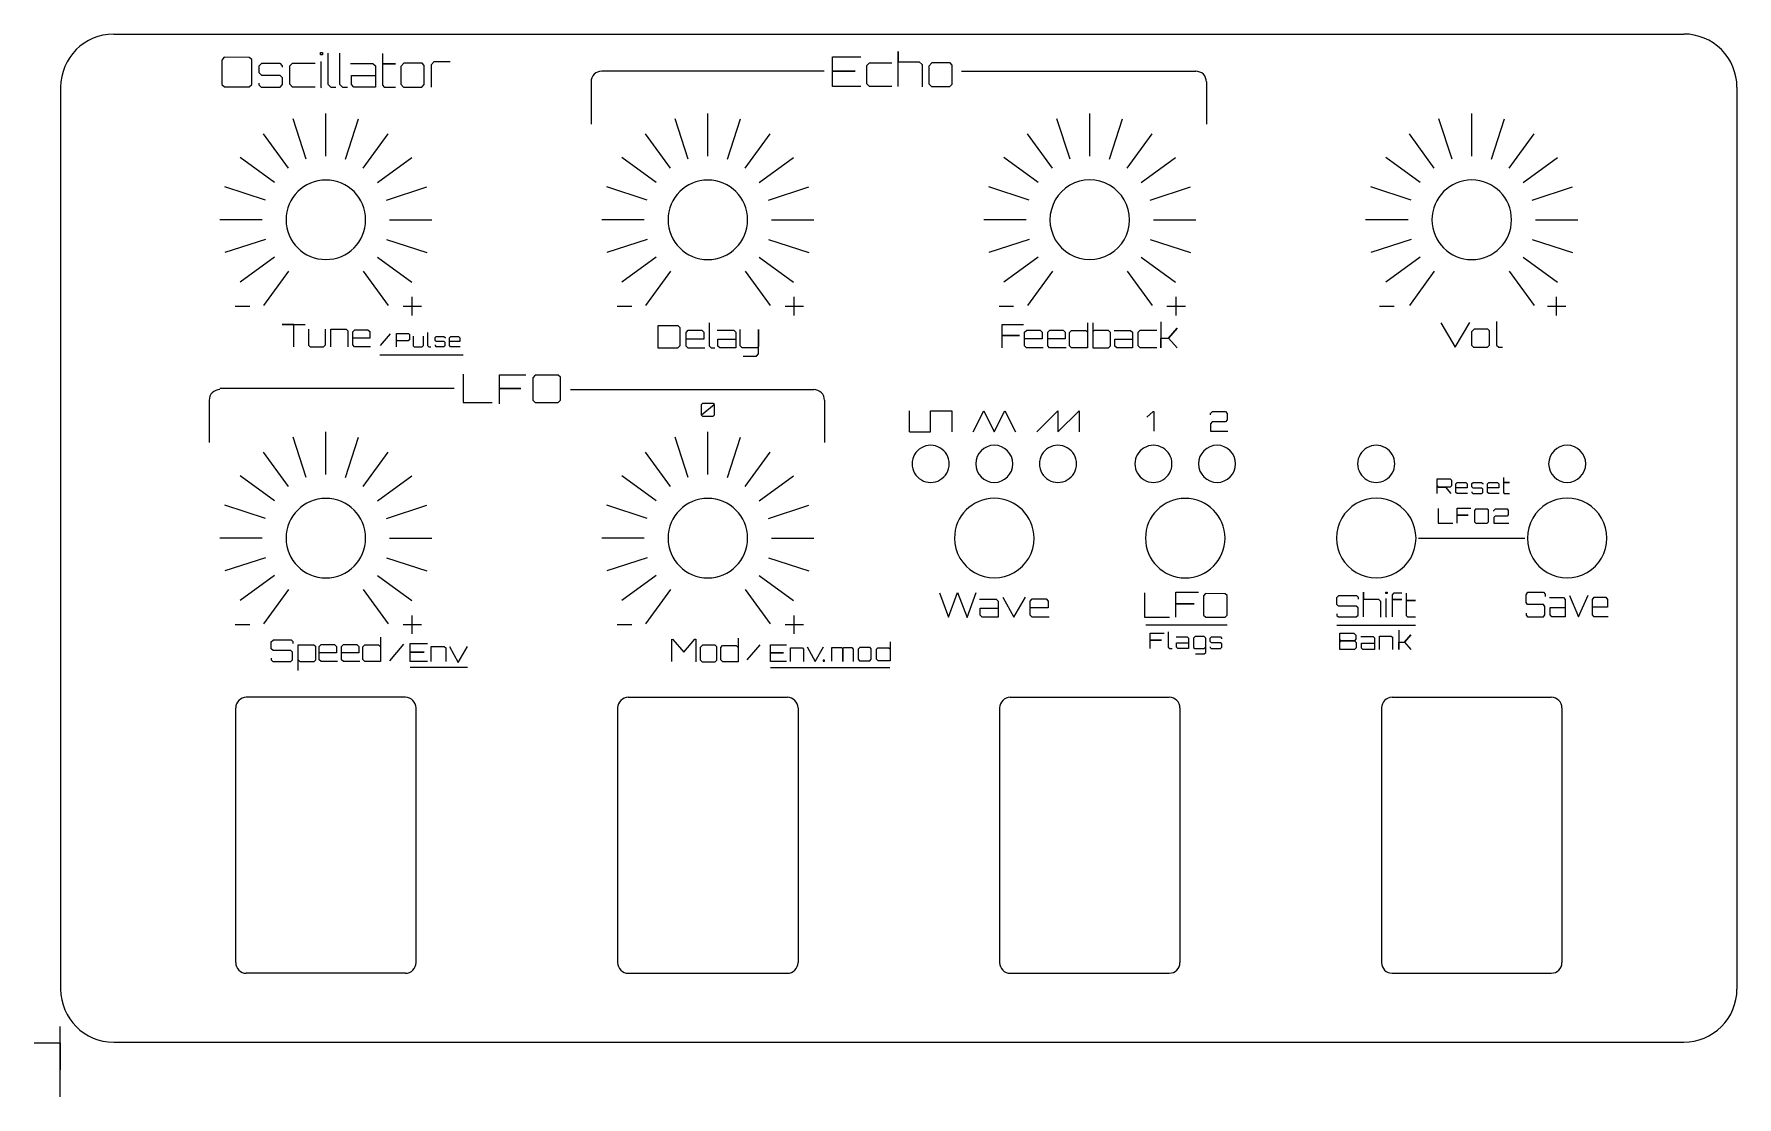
# Model space of a CAD drawing. Header units: millimetres. Extents: x 23 to 183, y 140 to 241.
import ezdxf

# ---------------------------------------------------------------- set-up
doc = ezdxf.new("R2010")
doc.units = ezdxf.units.MM
doc.layers.get('0').update_dxf_attribs({"linetype": 'CONTINUOUS'})
doc.layers.add('MODELSKETCH_VISIBLE', color=7, linetype='CONTINUOUS')

msp = doc.modelspace()

# ---------------------------------------------------------------- linework, layer by layer
at = {"color": 7}
for points in [[(40.518123, 238.117607), (40.518123, 235.83256), (40.774071, 235.593439), (43.101301, 235.593439), (43.33829, 235.83256), (43.33829, 238.160264), (43.101301, 238.368815), (40.755112, 238.383034)], [(49.817536, 238.62334), (49.817536, 238.817671), (50.011867, 238.817671), (50.011867, 238.62334)], [(57.382236, 237.506175), (57.382236, 235.847254), (57.633445, 235.578508), (59.368202, 235.578508), (59.605191, 235.817393), (59.605191, 237.610451), (59.396641, 237.83322), (57.680842, 237.83322)], [(107.155271, 237.546917), (107.155271, 235.894045), (107.405563, 235.62628), (109.133994, 235.62628), (109.370119, 235.864293), (109.370119, 237.650812), (109.162329, 237.872769), (107.452788, 237.872769)], [(81.627276, 213.083029), (81.627276, 210.995338), (83.518441, 210.995338), (83.72661, 211.20633), (83.72661, 212.885445), (83.529026, 213.083029)], [(158.319265, 212.523548), (158.319265, 211.261809), (158.510329, 211.057407), (159.829748, 211.057407), (160.009996, 211.239098), (160.009996, 212.602858), (159.851377, 212.772291), (158.546379, 212.772291)], [(69.827147, 208.183166), (69.827147, 206.073106), (70.063494, 205.852296), (72.212508, 205.852296), (72.431348, 206.073106), (72.431348, 208.222557), (72.212508, 208.415137), (70.045987, 208.428267)], [(85.715747, 205.625912), (85.715747, 204.673719), (85.829746, 204.56652), (86.825739, 204.56652), (86.943738, 204.679919), (86.943738, 205.649912), (86.843739, 205.749911), (85.841746, 205.749911)], [(158.589426, 195.679374), (158.589426, 194.606513), (158.709597, 194.494242), (159.802261, 194.494242), (159.91353, 194.606513), (159.91353, 195.699402), (159.802261, 195.79732), (158.700696, 195.803996)], [(133.055205, 187.632496), (133.055205, 185.823984), (133.257777, 185.63473), (135.099676, 185.63473), (135.287242, 185.823984), (135.287242, 187.666258), (135.099676, 187.831316), (133.242771, 187.84257)], [(150.224468, 187.844041), (150.224468, 187.982343), (150.36277, 187.982343), (150.36277, 187.844041)], [(85.610814, 182.765432), (85.610814, 181.597109), (85.787732, 181.407841), (87.009463, 181.407841), (87.176366, 181.57608), (87.176366, 182.838869), (87.029491, 182.995758), (85.821112, 182.995758)], [(145.903097, 184.111674), (147.222868, 184.111674), (147.39625, 183.94088), (147.39625, 183.534598), (147.297914, 183.387094), (146.009196, 183.387094), (145.918623, 183.477666), (145.918623, 183.306872), (146.009196, 183.387094), (147.297914, 183.387094), (147.44283, 183.247353), (147.44283, 182.726949), (147.297914, 182.580092), (145.895333, 182.580092)], [(97.216287, 181.560849), (97.216287, 181.469147), (97.340496, 181.469147), (97.340496, 181.560849)], [(100.49311, 182.593891), (100.49311, 181.668937), (100.633175, 181.519094), (101.600413, 181.519094), (101.732549, 181.652288), (101.732549, 182.652031), (101.616269, 182.77624), (100.659602, 182.77624)]]:
    msp.add_lwpolyline(points, close=True, dxfattribs=at)
for points in [[(44.011336, 235.936836), (44.011336, 235.787533), (44.219886, 235.578508), (46.011521, 235.578508), (46.23429, 235.817393), (46.23429, 236.458685), (46.025741, 236.667235), (44.281503, 236.667235), (44.039775, 236.908964), (44.039775, 237.577272), (44.295722, 237.819001), (45.983082, 237.819001), (46.220071, 237.577272), (46.220071, 237.444558)], [(49.310383, 235.578508), (47.191703, 235.578508), (46.935756, 235.847254), (46.935756, 237.563053), (47.191703, 237.819001), (49.310383, 237.819001)], [(49.907609, 235.518313), (49.893376, 235.548174), (49.893376, 237.969251)], [(50.519057, 238.757476), (50.519057, 235.847254), (50.784485, 235.578508), (51.263201, 235.578508)], [(51.623416, 238.757476), (51.623416, 235.847254), (51.888844, 235.578508), (52.367561, 235.578508)], [(52.63772, 237.804781), (54.742177, 237.804781), (54.993388, 237.563053), (54.993388, 235.578508), (52.978983, 235.578508), (52.741995, 235.817393), (52.741995, 236.667235), (54.964949, 236.667235)], [(55.652247, 238.741835), (55.652247, 237.755962), (56.889328, 237.755962), (55.652247, 237.755962), (55.652247, 235.757672), (55.818139, 235.578508), (56.889328, 235.578508)], [(60.292449, 235.578508), (60.292449, 237.712356), (60.548398, 237.982523), (62.055646, 237.982523)], [(100.756293, 235.62628), (98.078641, 235.62628), (98.078641, 237.069945), (100.222652, 237.069945), (98.078641, 237.069945), (98.078641, 238.420578), (100.742125, 238.420578)], [(103.674791, 235.62628), (101.563837, 235.62628), (101.308823, 235.894045), (101.308823, 237.603587), (101.563837, 237.858601), (103.674791, 237.858601)], [(104.272658, 235.626293), (104.272658, 238.912674), (104.272658, 237.963453), (106.251381, 237.963453), (106.520563, 237.708439), (106.520563, 235.611181)], [(75.329821, 236.069989), (75.329821, 232.070018)], [(97.285825, 237.074805), (76.324991, 237.074805)], [(110.249221, 237.070114), (132.334027, 237.070114)], [(133.329664, 236.069989), (133.329664, 232.070018)], [(50.329871, 229.069908), (50.329871, 233.069879)], [(50.329871, 229.069908), (50.329871, 233.069879)], [(86.329741, 229.069908), (86.329741, 233.069879)], [(122.329744, 229.069908), (122.329744, 233.069879)], [(158.329615, 229.069908), (158.329615, 233.069879)], [(46.802975, 227.923997), (44.451887, 231.160116)], [(48.475671, 228.77622), (47.239538, 232.580664)], [(52.183806, 228.77622), (53.41994, 232.580664)], [(53.856502, 227.923997), (56.20759, 231.160116)], [(82.803031, 227.923997), (80.45189, 231.160116)], [(84.475647, 228.77622), (83.239567, 232.580664)], [(88.183836, 228.77622), (89.419916, 232.580664)], [(89.856452, 227.923997), (92.207593, 231.160116)], [(118.803034, 227.923997), (116.451893, 231.160116)], [(120.47565, 228.77622), (119.23957, 232.580664)], [(124.183839, 228.77622), (125.419919, 232.580664)], [(125.856455, 227.923997), (128.207596, 231.160116)], [(154.802984, 227.923997), (152.451896, 231.160116)], [(156.475679, 228.77622), (155.239546, 232.580664)], [(160.183815, 228.77622), (161.419948, 232.580664)], [(161.856511, 227.923997), (164.207598, 231.160116)], [(45.47556, 226.596583), (42.239442, 228.947935)], [(55.183917, 226.596583), (58.420036, 228.947935)], [(81.475643, 226.596583), (78.239577, 228.947935)], [(91.18384, 226.596583), (94.419906, 228.947935)], [(117.475646, 226.596583), (114.23958, 228.947935)], [(127.183843, 226.596583), (130.419909, 228.947935)], [(153.475569, 226.596583), (150.23945, 228.947935)], [(163.183925, 226.596583), (166.420044, 228.947935)], [(44.623337, 224.923093), (40.819158, 226.160285)], [(56.03614, 224.923093), (59.840319, 226.160285)], [(80.623393, 224.923093), (76.819161, 226.160285)], [(92.03609, 224.923093), (95.840295, 226.160285)], [(116.623396, 224.923093), (112.81919, 226.160285)], [(128.036093, 224.923093), (131.840325, 226.160285)], [(152.623346, 224.923093), (148.819167, 226.160285)], [(164.036148, 224.923093), (167.840328, 226.160285)], [(44.32965, 223.07101), (40.329679, 223.07101)], [(56.329827, 223.07101), (60.329798, 223.07101)], [(80.329732, 223.07101), (76.329682, 223.07101)], [(92.329751, 223.07101), (96.329748, 223.07101)], [(116.329735, 223.07101), (112.329738, 223.07101)], [(128.329754, 223.07101), (132.329804, 223.07101)], [(152.329659, 223.07101), (148.329688, 223.07101)], [(164.329836, 223.07101), (168.329807, 223.07101)], [(44.623337, 221.21628), (40.819158, 219.980676)], [(56.03614, 221.21628), (59.840319, 219.980676)], [(80.623393, 221.21628), (76.819161, 219.980676)], [(92.03609, 221.21628), (95.840295, 219.980676)], [(116.623396, 221.21628), (112.81919, 219.980676)], [(128.036093, 221.21628), (131.840325, 219.980676)], [(152.623346, 221.21628), (148.819167, 219.980676)], [(164.036148, 221.21628), (167.840328, 219.980676)], [(45.47556, 219.544114), (42.239442, 217.191968)], [(55.183917, 219.544114), (58.420036, 217.191968)], [(81.475643, 219.544114), (78.239577, 217.191968)], [(91.18384, 219.544114), (94.419906, 217.191968)], [(117.475646, 219.544114), (114.23958, 217.191968)], [(127.183843, 219.544114), (130.419909, 217.191968)], [(153.475569, 219.544114), (150.23945, 217.191968)], [(163.183925, 219.544114), (166.420044, 217.191968)], [(46.802975, 218.215905), (44.451887, 214.980051)], [(53.856502, 218.215905), (56.20759, 214.980051)], [(82.803031, 218.215905), (80.45189, 214.980051)], [(89.856452, 218.215905), (92.207593, 214.980051)], [(118.803034, 218.215905), (116.451893, 214.980051)], [(125.856455, 218.215905), (128.207596, 214.980051)], [(154.802984, 218.215905), (152.451896, 214.980051)], [(161.856511, 218.215905), (164.207598, 214.980051)], [(58.465038, 214.060463), (58.465038, 215.793755)], [(94.466893, 214.060463), (94.466893, 215.793755)], [(130.466102, 214.060463), (130.466102, 215.793755)], [(166.322701, 214.060463), (166.322701, 215.793755)], [(41.790813, 214.927134), (43.155273, 214.927134)], [(57.607213, 214.931897), (59.336976, 214.931897)], [(77.790551, 214.927134), (79.155011, 214.927134)], [(93.609068, 214.931897), (95.338831, 214.931897)], [(113.790554, 214.927139), (115.155014, 214.927139)], [(129.608277, 214.931897), (131.33804, 214.931897)], [(149.647682, 214.927134), (151.012142, 214.927134)], [(160.676684, 213.475278), (160.676684, 211.261827), (160.878562, 211.057425), (161.242664, 211.057425)], [(165.464875, 214.931897), (167.194639, 214.931897)], [(47.304536, 211.10023), (47.304536, 213.19686), (46.217507, 213.19686), (48.37973, 213.19686)], [(48.697331, 212.752073), (48.697331, 211.249506), (48.846101, 211.100229), (50.114019, 211.100229), (50.293218, 211.29177), (50.293218, 212.77236)], [(50.787066, 211.10023), (50.787066, 212.750552), (52.234183, 212.750552), (52.393096, 212.59164), (52.393096, 211.089749)], [(54.546888, 211.100229), (53.032148, 211.100229), (52.863093, 211.281288), (52.863093, 212.516409), (53.045673, 212.709133), (54.27978, 212.709133), (54.458979, 212.526553), (54.458979, 211.91119), (52.852949, 211.91119)], [(55.473772, 211.208908), (56.412574, 212.307354)], [(56.987727, 211.100179), (56.987727, 212.351982), (58.105445, 212.351982), (58.200786, 212.256641), (58.200786, 211.757624), (58.09936, 211.656198), (57.083068, 211.656198), (56.987727, 211.751538)], [(58.55977, 212.091215), (58.55977, 211.189738), (58.649026, 211.100179), (59.409723, 211.100179), (59.517234, 211.215095), (59.517234, 212.103386)], [(59.911368, 212.460711), (59.911368, 211.215196), (60.024965, 211.100179), (60.229846, 211.100179)], [(60.615814, 211.277358), (60.615814, 211.213459), (60.705069, 211.124001), (61.471852, 211.124001), (61.567192, 211.226239), (61.567192, 211.500698), (61.477937, 211.589953), (60.73144, 211.589953), (60.627985, 211.693408), (60.627985, 211.97943), (60.737525, 212.082885), (61.45968, 212.082885), (61.561107, 211.97943), (61.561107, 211.922632)], [(62.995887, 211.100179), (62.087107, 211.100179), (61.985681, 211.208806), (61.985681, 211.949827), (62.095221, 212.065453), (62.835633, 212.065453), (62.943145, 211.955912), (62.943145, 211.58672), (61.979595, 211.58672)], [(86.051753, 210.984224), (84.471078, 210.984224), (84.294664, 211.173164), (84.294664, 212.46205), (84.485191, 212.663162), (85.773018, 212.663162), (85.960018, 212.472635), (85.960018, 211.830485), (84.284079, 211.830485)], [(86.450461, 213.361764), (86.450461, 211.195393), (86.648045, 210.995338), (87.004403, 210.995338)], [(87.205509, 212.652577), (88.772071, 212.652577), (88.95907, 212.472635), (88.95907, 210.995338), (87.459546, 210.995338), (87.283131, 211.173164), (87.283131, 211.805787), (88.937901, 211.805787)], [(89.661186, 210.22864), (90.906673, 210.22864), (91.104258, 210.429753), (91.104258, 212.740785), (91.104258, 211.117417), (90.973711, 210.995338), (89.562394, 210.995338), (89.371866, 211.184455), (89.371866, 212.7302)], [(114.076333, 210.99567), (114.076333, 212.170188), (115.693448, 212.170188), (114.076333, 212.170188), (114.076333, 213.189674), (116.069603, 213.189674)], [(117.94429, 210.99567), (116.369361, 210.99567), (116.193587, 211.183924), (116.193587, 212.468124), (116.383422, 212.668505), (117.666568, 212.668505), (117.852888, 212.47867), (117.852888, 211.838855), (116.183041, 211.838855)], [(120.113351, 210.99567), (118.538421, 210.99567), (118.362648, 211.183924), (118.362648, 212.468124), (118.552483, 212.668505), (119.835629, 212.668505), (120.021949, 212.47867), (120.021949, 211.838855), (118.352102, 211.838855)], [(122.127701, 213.342948), (122.127701, 210.99567), (120.60902, 210.99567), (120.410044, 211.205895), (120.410044, 212.435957), (120.598473, 212.622277), (121.948413, 212.622277), (122.11364, 212.467597)], [(122.612815, 213.34242), (122.612815, 210.99567), (124.096343, 210.99567), (124.272116, 211.183923), (124.272116, 212.445976), (124.085796, 212.635811), (122.75695, 212.635811), (122.633908, 212.51277)], [(124.616666, 212.646885), (126.177534, 212.646885), (126.363854, 212.467597), (126.363854, 210.99567), (124.86978, 210.99567), (124.694006, 211.17285), (124.694006, 211.803173), (126.342761, 211.803173)], [(128.638579, 210.99567), (127.067165, 210.99567), (126.87733, 211.194997), (126.87733, 212.467597), (127.067165, 212.657432), (128.638579, 212.657432)], [(129.02152, 213.453685), (129.02152, 210.99567), (129.02152, 211.924457), (129.752737, 211.924457), (130.571841, 212.845509), (129.752737, 211.924457), (130.582388, 211.006568)], [(155.418194, 213.364245), (156.770057, 211.057425), (158.154366, 213.37506)], [(55.418264, 210.339762), (63.25746, 210.339762)], [(62.436358, 207.169411), (40.325583, 207.169411)], [(63.28505, 208.528934), (63.28505, 205.852296), (66.016179, 205.852296)], [(66.680841, 205.714208), (66.680841, 207.1765), (68.694173, 207.1765), (66.680841, 207.1765), (66.680841, 208.445774), (69.162491, 208.445774)], [(73.380379, 207.069009), (96.334079, 207.069009)], [(39.329819, 206.068884), (39.329819, 202.07103)], [(85.727747, 204.679919), (86.931738, 205.655912)], [(97.329741, 206.068884), (97.329741, 202.07103)], [(105.329744, 203.071155), (105.329744, 205.068759)], [(107.329748, 203.071155), (107.329748, 205.068759), (109.329733, 205.068759), (109.329733, 203.071155)], [(111.329745, 203.071155), (112.329738, 205.068759), (113.32973, 203.071155), (114.32975, 205.068759), (115.329742, 203.071155)], [(117.329754, 203.071155), (119.32974, 205.068759), (119.32974, 203.071155), (121.329752, 205.068759), (121.329752, 203.071155)], [(127.708647, 204.479181), (128.296161, 204.99419), (128.37955, 204.99419), (128.37955, 203.145595)], [(133.725095, 204.680967), (133.725095, 204.798959), (133.88389, 204.994578), (135.124006, 204.994578), (135.265158, 204.808275), (135.265158, 204.212104), (135.124006, 204.035115), (133.876328, 204.035115), (133.725095, 203.848812), (133.725095, 203.145361), (135.328172, 203.145361)], [(48.475671, 198.776967), (47.239538, 202.581676)], [(50.329871, 199.070655), (50.329871, 203.071155)], [(52.183806, 198.776967), (53.41994, 202.581676)], [(84.475647, 198.776967), (83.239567, 202.581676)], [(86.329741, 199.070655), (86.329741, 203.071155)], [(88.183836, 198.776967), (89.419916, 202.581676)], [(105.329744, 203.071155), (107.329748, 203.071155)], [(46.802975, 197.925009), (44.451887, 201.160863)], [(53.856502, 197.925009), (56.20759, 201.160863)], [(82.803031, 197.925009), (80.45189, 201.160863)], [(89.856452, 197.925009), (92.207593, 201.160863)], [(45.47556, 196.596801), (42.239442, 198.948947)], [(55.183917, 196.596801), (58.420036, 198.948947)], [(81.475643, 196.596801), (78.239577, 198.948947)], [(91.18384, 196.596801), (94.419906, 198.948947)], [(155.084263, 197.261869), (155.084263, 198.641834), (156.297101, 198.641834), (156.415047, 198.523888), (156.415047, 198.005372), (156.290425, 197.885201), (155.18218, 197.885201), (155.077587, 197.99202), (155.18218, 197.885201), (155.847572, 197.885201), (156.359412, 197.261869)], [(157.945067, 197.261862), (156.948092, 197.261862), (156.836823, 197.381032), (156.836823, 198.193967), (156.956994, 198.320814), (157.769262, 198.320814), (157.887207, 198.200643), (157.887207, 197.795622), (156.830147, 197.795622)], [(158.339625, 197.437112), (158.339625, 197.367012), (158.437543, 197.268872), (159.278739, 197.268872), (159.383332, 197.381032), (159.383332, 197.682127), (159.285415, 197.780044), (158.466473, 197.780044), (158.352978, 197.893539), (158.352978, 198.207319), (158.473149, 198.320814), (159.265387, 198.320814), (159.376656, 198.207319), (159.376656, 198.145009)], [(160.932133, 197.261862), (159.935158, 197.261862), (159.823889, 197.381032), (159.823889, 198.193967), (159.94406, 198.320814), (160.756327, 198.320814), (160.874273, 198.200643), (160.874273, 197.795622), (159.817212, 197.795622)], [(161.326698, 198.768118), (161.326698, 198.305237), (161.907525, 198.305237), (161.326698, 198.305237), (161.326698, 197.367012), (161.404587, 197.282892), (161.907525, 197.282892)], [(44.623337, 194.924634), (40.819158, 196.160238)], [(56.03614, 194.924634), (59.840319, 196.160238)], [(80.623393, 194.924634), (76.819161, 196.160238)], [(92.03609, 194.924634), (95.840295, 196.160238)], [(155.153003, 195.85518), (155.153003, 194.494242), (156.541647, 194.494242)], [(156.971703, 194.494251), (156.971703, 195.237754), (157.995382, 195.237754), (156.971703, 195.237754), (156.971703, 195.883117), (158.233499, 195.883117)], [(160.421532, 195.594809), (160.421532, 195.679374), (160.561731, 195.819573), (161.656624, 195.819573), (161.781245, 195.68605), (161.781245, 195.258775), (161.656624, 195.131928), (160.555055, 195.131928), (160.421532, 194.998404), (160.421532, 194.494242), (161.83688, 194.494242)], [(44.32965, 193.069905), (40.329679, 193.069905)], [(56.329827, 193.069905), (60.329798, 193.069905)], [(80.329732, 193.069905), (76.329682, 193.069905)], [(92.329751, 193.069905), (96.329748, 193.069905)], [(153.329784, 193.069905), (163.329711, 193.069905)], [(44.623337, 191.215176), (40.819158, 189.979571)], [(56.03614, 191.215176), (59.840319, 189.979571)], [(80.623393, 191.215176), (76.819161, 189.979571)], [(92.03609, 191.215176), (95.840295, 189.979571)], [(45.47556, 189.543009), (42.239442, 187.190863)], [(55.183917, 189.543009), (58.420036, 187.190863)], [(81.475643, 189.543009), (78.239577, 187.190863)], [(91.18384, 189.543009), (94.419906, 187.190863)], [(46.802975, 188.214801), (44.451887, 184.978946)], [(53.856502, 188.214801), (56.20759, 184.978946)], [(82.803031, 188.214801), (80.45189, 184.978946)], [(89.856452, 188.214801), (92.207593, 184.978946)], [(108.156907, 187.914165), (109.002753, 185.631814), (109.848599, 187.935669), (110.762543, 185.598123), (111.609823, 187.946422)], [(127.499945, 187.928851), (127.499945, 185.63473), (129.840769, 185.63473)], [(130.44072, 185.63473), (130.44072, 186.888046), (132.166328, 186.888046), (130.44072, 186.888046), (130.44072, 187.97593), (132.567719, 187.97593)], [(148.123035, 185.644874), (148.123035, 187.992294), (148.123035, 187.314278), (149.536412, 187.314278), (149.728685, 187.132124), (149.728685, 185.634079)], [(150.851827, 185.644874), (150.851827, 187.300785), (151.742356, 187.300785), (150.851827, 187.300785), (150.851827, 187.739303), (151.030607, 187.918083), (151.755849, 187.918083)], [(152.153792, 187.896157), (152.153792, 187.194529), (153.034201, 187.194529), (152.153792, 187.194529), (152.153792, 185.772381), (152.271854, 185.644874), (153.034201, 185.644874)], [(163.457291, 185.986805), (163.457291, 185.80262), (163.580313, 185.643161), (165.083583, 185.643161), (165.224608, 185.827152), (165.224608, 186.622694), (165.083583, 186.809606), (163.598316, 186.809606), (163.457291, 187.004305), (163.457291, 187.74027), (163.628322, 187.962227), (165.101586, 187.962227), (165.242611, 187.77921), (165.242611, 187.580616)], [(111.926641, 187.315264), (113.517978, 187.315264), (113.707935, 187.132475), (113.707935, 185.631815), (112.184695, 185.631815), (112.005491, 185.812454), (112.005491, 186.455082), (113.686431, 186.455082)], [(114.148802, 187.495901), (115.177437, 185.631814), (116.259833, 187.517406)], [(118.503491, 185.631814), (116.897817, 185.631814), (116.718612, 185.823742), (116.718612, 187.133012), (116.912153, 187.337305), (118.220347, 187.337305), (118.410304, 187.143764), (118.410304, 186.491459), (116.70786, 186.491459)], [(145.626856, 185.94256), (145.626856, 185.783007), (145.765158, 185.644874), (147.455138, 185.644874), (147.613679, 185.804258), (147.613679, 186.493406), (147.455138, 186.65532), (145.785397, 186.65532), (145.626856, 186.823981), (145.626856, 187.461519), (145.819129, 187.653792), (147.475378, 187.653792), (147.633919, 187.495251), (147.633919, 187.323217)], [(150.288561, 185.634248), (150.27844, 185.6555), (150.27844, 187.378538)], [(165.655699, 187.472169), (166.987938, 187.472169), (167.146966, 187.273575), (167.146966, 185.643161), (165.871738, 185.643161), (165.721711, 185.839418), (165.721711, 186.537611), (167.128963, 186.537611)], [(167.542541, 187.668426), (168.403695, 185.643161), (169.309858, 187.69179)], [(171.203215, 185.643161), (169.858974, 185.643161), (169.708947, 185.851684), (169.708947, 187.274159), (169.870977, 187.496117), (170.966173, 187.496117), (171.125201, 187.285841), (171.125201, 186.577135), (169.699946, 186.577135)], [(41.790813, 184.925904), (43.155273, 184.925904)], [(57.607213, 184.930792), (59.336976, 184.930792)], [(58.465038, 184.059358), (58.465038, 185.79265)], [(77.790551, 184.925904), (79.155011, 184.925904)], [(93.609068, 184.930792), (95.338831, 184.930792)], [(94.466893, 184.059358), (94.466893, 185.79265)], [(127.616823, 184.884728), (135.271145, 184.884728)], [(145.621746, 184.857685), (153.034358, 184.857685)], [(45.186956, 181.754995), (45.186956, 181.593573), (45.326878, 181.453821), (47.036661, 181.453821), (47.19706, 181.615073), (47.19706, 182.312296), (47.036661, 182.476107), (45.347354, 182.476107), (45.186956, 182.646744), (45.186956, 183.291752), (45.381482, 183.486278), (47.057137, 183.486278), (47.217536, 183.32588), (47.217536, 183.15183)], [(47.722622, 180.592274), (47.722622, 183.022146), (49.186688, 183.022146), (49.336848, 182.882223), (49.336848, 181.561152), (49.196926, 181.42157), (47.896672, 181.42157), (47.743098, 181.572072)], [(51.411804, 181.432321), (49.882896, 181.432321), (49.712259, 181.615073), (49.712259, 182.861747), (49.896547, 183.056273), (51.142197, 183.056273), (51.323072, 182.871985), (51.323072, 182.250866), (49.702021, 182.250866)], [(53.517453, 181.432321), (51.988545, 181.432321), (51.817908, 181.615073), (51.817908, 182.861747), (52.002196, 183.056273), (53.247846, 183.056273), (53.428721, 182.871985), (53.428721, 182.250866), (51.80767, 182.250866)], [(55.472941, 183.721758), (55.472941, 181.443071), (53.998637, 181.443071), (53.805476, 181.647153), (53.805476, 182.84127), (53.988399, 183.022146), (55.298891, 183.022146), (55.45929, 182.871985)], [(56.346816, 181.502143), (57.688486, 183.071966)], [(59.906793, 181.429087), (58.263045, 181.429087), (58.263045, 182.31532), (59.579203, 182.31532), (58.263045, 182.31532), (58.263045, 183.144441), (59.898096, 183.144441)], [(82.926919, 181.42887), (82.926919, 183.541197), (83.033737, 183.531182), (84.071875, 182.312789), (85.103337, 183.541197), (85.200141, 183.541197), (85.200141, 181.40784)], [(89.175871, 183.636667), (89.175871, 181.407841), (87.733827, 181.407841), (87.544893, 181.607457), (87.544893, 182.775446), (87.723813, 182.952363), (89.00563, 182.952363), (89.162519, 182.805489)], [(90.032305, 181.585691), (91.255359, 183.016728)], [(93.748414, 181.444041), (92.249988, 181.444041), (92.249988, 182.251922), (93.449786, 182.251922), (92.249988, 182.251922), (92.249988, 183.007742), (93.740486, 183.007742)], [(103.514051, 183.283643), (103.514051, 181.519094), (102.372393, 181.519094), (102.222815, 181.677129), (102.222815, 182.601819), (102.364465, 182.741884), (103.379272, 182.741884), (103.503481, 182.625604)], [(128.019894, 182.662567), (128.019894, 183.442617), (129.093893, 183.442617), (128.019894, 183.442617), (128.019894, 184.119703), (129.343714, 184.119703)], [(129.731027, 184.228512), (129.731027, 182.794957), (129.861775, 182.662575), (130.097588, 182.662575)], [(130.464409, 183.759221), (131.501051, 183.759221), (131.624794, 183.640148), (131.624794, 182.662575), (130.632513, 182.662575), (130.515774, 182.780248), (130.515774, 183.198874), (131.610786, 183.198874)], [(132.301349, 182.162582), (133.125525, 182.162582), (133.256273, 182.295664), (133.256273, 183.654506), (133.125525, 183.787589), (132.249983, 183.787589), (132.116901, 183.654506), (132.116901, 182.772894), (132.226636, 182.662575), (133.118521, 182.662575), (133.249268, 182.795074)], [(133.67163, 182.839085), (133.67163, 182.765539), (133.77436, 182.662575), (134.656907, 182.662575), (134.766642, 182.780248), (134.766642, 183.096144), (134.663912, 183.198874), (133.804713, 183.198874), (133.685639, 183.317948), (133.685639, 183.647152), (133.811717, 183.766226), (134.642899, 183.766226), (134.759638, 183.647152), (134.759638, 183.581778)], [(147.884751, 183.795576), (149.033729, 183.795576), (149.170882, 183.663599), (149.170882, 182.580092), (148.071072, 182.580092), (147.941683, 182.710517), (147.941683, 183.174507), (149.155355, 183.174507)], [(149.644734, 182.580092), (149.644734, 183.843191), (150.752307, 183.843191), (150.873933, 183.721565), (150.873933, 182.57207)], [(151.457003, 184.389473), (151.457003, 182.580092), (151.457003, 183.263786), (151.995263, 183.263786), (152.598217, 183.941786), (151.995263, 183.263786), (152.60598, 182.588114)], [(60.246357, 181.438074), (60.246357, 182.853089), (61.487141, 182.853089), (61.623395, 182.716835), (61.623395, 181.429087)], [(61.970899, 182.854539), (62.80292, 181.346755), (63.678426, 182.871933)], [(94.108172, 181.444041), (94.108172, 182.733956), (95.239261, 182.733956), (95.363469, 182.609748), (95.363469, 181.435848)], [(95.688523, 182.818523), (96.446986, 181.444041), (97.245089, 182.834379)], [(98.029986, 181.46069), (98.029986, 182.749812), (98.920585, 182.749812), (99.044793, 182.633532), (99.044793, 181.435848), (99.044793, 182.633532), (99.161073, 182.749812), (99.911608, 182.749812), (100.043744, 182.617676), (100.043744, 181.444041)], [(58.262765, 180.897428), (63.678058, 180.897428)], [(92.248783, 180.891716), (103.472427, 180.891716)], [(25.276825, 140.410597), (25.276825, 147.052928), (25.276825, 147.052928), (25.276825, 147.052928)], [(22.824179, 145.517072), (25.276825, 145.517072), (25.276825, 142.963834)]]:
    msp.add_lwpolyline(points, dxfattribs=at)
for points in [[(75.622635, 236.777096), (75.435099, 236.58956), (75.329742, 236.335206), (75.329742, 236.069989)], [(76.329743, 237.06999), (76.064526, 237.06999), (75.810172, 236.964633), (75.622635, 236.777096)], [(133.036851, 236.777096), (132.849314, 236.964633), (132.59496, 237.06999), (132.329743, 237.06999)], [(133.329744, 236.069989), (133.329744, 236.335206), (133.224387, 236.58956), (133.036851, 236.777096)], [(40.329743, 207.069991), (40.064526, 207.069991), (39.810172, 206.964634), (39.622635, 206.777098)], [(97.03685, 206.777098), (96.849314, 206.964634), (96.59496, 207.069991), (96.329743, 207.069991)], [(39.622635, 206.777098), (39.435099, 206.589561), (39.329742, 206.335207), (39.329742, 206.06999)], [(97.329744, 206.06999), (97.329744, 206.335207), (97.224387, 206.589561), (97.03685, 206.777098)]]:
    msp.add_open_spline(points, degree=3, dxfattribs=at)
at = {"layer": 'MODELSKETCH_VISIBLE', "color": 7}
for points in [[(30.329752, 240.570023), (178.329734, 240.570023)], [(25.329657, 235.569927), (25.329657, 150.569883)], [(183.32983, 235.569927), (183.32983, 150.569883)], [(41.829867, 153.070196), (41.829867, 177.07055)], [(57.82975, 178.070675), (42.829727, 178.070675)], [(58.829611, 153.070196), (58.829611, 177.07055)], [(77.829869, 177.07055), (77.829869, 153.070196)], [(78.82973, 178.070675), (93.829753, 178.070675)], [(94.829746, 177.07055), (94.829746, 153.070196)], [(113.82974, 177.07055), (113.82974, 153.070196)], [(114.829733, 178.070675), (129.829756, 178.070675)], [(130.829616, 177.07055), (130.829616, 153.070196)], [(149.829875, 177.07055), (149.829875, 153.070196)], [(150.829736, 178.070675), (165.829759, 178.070675)], [(166.829619, 177.07055), (166.829619, 153.070196)], [(57.82975, 152.070071), (42.829727, 152.070071)], [(78.82973, 152.070071), (93.829753, 152.070071)], [(114.829733, 152.070071), (129.829756, 152.070071)], [(150.829736, 152.070071), (165.829759, 152.070071)], [(30.329752, 145.569258), (178.329734, 145.569258)]]:
    msp.add_lwpolyline(points, dxfattribs=at)
for points in [[(54.079742, 223.069991)], [(90.079742, 223.069991)], [(126.079745, 223.069991)], [(162.079745, 223.069991)], [(109.079744, 200.069989)], [(115.079743, 200.069989)], [(121.079744, 200.069989)], [(130.079745, 200.069989)], [(136.079744, 200.069989)], [(151.079746, 200.069989)], [(169.079744, 200.069989)], [(54.079742, 193.069989)], [(90.079742, 193.069989)], [(117.079744, 193.069989)], [(135.079743, 193.069989)], [(153.079744, 193.069989)], [(171.079746, 193.069989)]]:
    msp.add_lwpolyline(points, close=True, dxfattribs=at)
for points in [[(30.329741, 240.569991), (27.568318, 240.56999), (25.329742, 238.331414), (25.329742, 235.56999)], [(181.865279, 239.105525), (180.927597, 240.043207), (179.655827, 240.569991), (178.329745, 240.569991)], [(183.329745, 235.56999), (183.329746, 236.896073), (182.802961, 238.167843), (181.865279, 239.105525)], [(50.329743, 226.817174), (48.259775, 226.817174), (46.581299, 225.139958), (46.579743, 223.069991)], [(54.079742, 223.069991), (54.078187, 225.139958), (52.39971, 226.817174), (50.329743, 226.817174)], [(86.329743, 226.817551), (84.259628, 226.817551), (82.581091, 225.140106), (82.579744, 223.069991)], [(90.079742, 223.069991), (90.078395, 225.140106), (88.399858, 226.817551), (86.329743, 226.817551)], [(120.454744, 226.317587), (119.29449, 225.647714), (118.579744, 224.409737), (118.579744, 223.069991)], [(124.204745, 226.317587), (123.04449, 226.98746), (121.614998, 226.98746), (120.454744, 226.317587)], [(126.079745, 223.069991), (126.079745, 224.409737), (125.364999, 225.647714), (124.204745, 226.317587)], [(158.329745, 226.819991), (156.258677, 226.819991), (154.579744, 225.141059), (154.579744, 223.069991)], [(162.079745, 223.069991), (162.079745, 225.141059), (160.400813, 226.819991), (158.329745, 226.819991)], [(46.579743, 223.069991), (46.581299, 221.000024), (48.259775, 219.322808), (50.329743, 219.322808)], [(50.329743, 219.322808), (52.39971, 219.322808), (54.078187, 221.000024), (54.079742, 223.069991)], [(82.579744, 223.069991), (82.581091, 220.999876), (84.259628, 219.322431), (86.329743, 219.322431)], [(86.329743, 219.322431), (88.399858, 219.322431), (90.078395, 220.999876), (90.079742, 223.069991)], [(118.579744, 223.069991), (118.579744, 221.730245), (119.29449, 220.492268), (120.454744, 219.822395)], [(124.204745, 219.822395), (125.364999, 220.492268), (126.079745, 221.730245), (126.079745, 223.069991)], [(154.579744, 223.069991), (154.579744, 220.998923), (156.258677, 219.319991), (158.329745, 219.319991)], [(158.329745, 219.319991), (160.400813, 219.319991), (162.079745, 220.998923), (162.079745, 223.069991)], [(120.454744, 219.822395), (121.614998, 219.152522), (123.04449, 219.152522), (124.204745, 219.822395)], [(106.454743, 201.585534), (105.913291, 201.272926), (105.579743, 200.695204), (105.579743, 200.069989)], [(108.204744, 201.585534), (107.663292, 201.898141), (106.996195, 201.898141), (106.454743, 201.585534)], [(109.079744, 200.069989), (109.079744, 200.695204), (108.746196, 201.272926), (108.204744, 201.585534)], [(113.329744, 201.818322), (112.363896, 201.818322), (111.580664, 201.035836), (111.579744, 200.069989)], [(115.079743, 200.069989), (115.078823, 201.035836), (114.295591, 201.818322), (113.329744, 201.818322)], [(118.454743, 201.585534), (117.913291, 201.272926), (117.579743, 200.695204), (117.579743, 200.069989)], [(120.204744, 201.585534), (119.663292, 201.898141), (118.996195, 201.898141), (118.454743, 201.585534)], [(121.079744, 200.069989), (121.079744, 200.695204), (120.746196, 201.272926), (120.204744, 201.585534)], [(127.454744, 201.585534), (126.913292, 201.272926), (126.579744, 200.695204), (126.579744, 200.069989)], [(129.204745, 201.585534), (128.663293, 201.898141), (127.996196, 201.898141), (127.454744, 201.585534)], [(130.079745, 200.069989), (130.079745, 200.695204), (129.746197, 201.272926), (129.204745, 201.585534)], [(134.329744, 201.818322), (133.363897, 201.818322), (132.580665, 201.035836), (132.579745, 200.069989)], [(136.079744, 200.069989), (136.078824, 201.035836), (135.295592, 201.818322), (134.329744, 201.818322)], [(148.454745, 201.585534), (147.913293, 201.272926), (147.579745, 200.695204), (147.579745, 200.069989)], [(150.204745, 201.585534), (149.663293, 201.898141), (148.996197, 201.898141), (148.454745, 201.585534)], [(151.079746, 200.069989), (151.079746, 200.695204), (150.746197, 201.272926), (150.204745, 201.585534)], [(167.329745, 201.818322), (166.363898, 201.818322), (165.580666, 201.035836), (165.579746, 200.069989)], [(169.079744, 200.069989), (169.078825, 201.035836), (168.295593, 201.818322), (167.329745, 201.818322)], [(105.579743, 200.069989), (105.579743, 199.444774), (105.913291, 198.867051), (106.454743, 198.554444)], [(108.204744, 198.554444), (108.746196, 198.867051), (109.079744, 199.444774), (109.079744, 200.069989)], [(111.579744, 200.069989), (111.580664, 199.104142), (112.363896, 198.321656), (113.329744, 198.321656)], [(113.329744, 198.321656), (114.295591, 198.321656), (115.078823, 199.104142), (115.079743, 200.069989)], [(117.579743, 200.069989), (117.579743, 199.444774), (117.913291, 198.867051), (118.454743, 198.554444)], [(120.204744, 198.554444), (120.746196, 198.867051), (121.079744, 199.444774), (121.079744, 200.069989)], [(126.579744, 200.069989), (126.579744, 199.444774), (126.913292, 198.867051), (127.454744, 198.554444)], [(129.204745, 198.554444), (129.746197, 198.867051), (130.079745, 199.444774), (130.079745, 200.069989)], [(132.579745, 200.069989), (132.580665, 199.104142), (133.363897, 198.321656), (134.329744, 198.321656)], [(134.329744, 198.321656), (135.295592, 198.321656), (136.078824, 199.104142), (136.079744, 200.069989)], [(147.579745, 200.069989), (147.579745, 199.444774), (147.913293, 198.867051), (148.454745, 198.554444)], [(150.204745, 198.554444), (150.746197, 198.867051), (151.079746, 199.444774), (151.079746, 200.069989)], [(165.579746, 200.069989), (165.580666, 199.104142), (166.363898, 198.321656), (167.329745, 198.321656)], [(167.329745, 198.321656), (168.295593, 198.321656), (169.078825, 199.104142), (169.079744, 200.069989)], [(106.454743, 198.554444), (106.996195, 198.241836), (107.663292, 198.241836), (108.204744, 198.554444)], [(118.454743, 198.554444), (118.996195, 198.241836), (119.663292, 198.241836), (120.204744, 198.554444)], [(127.454744, 198.554444), (127.996196, 198.241836), (128.663293, 198.241836), (129.204745, 198.554444)], [(148.454745, 198.554444), (148.996197, 198.241836), (149.663293, 198.241836), (150.204745, 198.554444)], [(50.329743, 196.817172), (48.259775, 196.817172), (46.581299, 195.139957), (46.579743, 193.069989)], [(54.079742, 193.069989), (54.078187, 195.139957), (52.39971, 196.817172), (50.329743, 196.817172)], [(86.329743, 196.81755), (84.259628, 196.81755), (82.581091, 195.140104), (82.579744, 193.069989)], [(90.079742, 193.069989), (90.078395, 195.140104), (88.399858, 196.81755), (86.329743, 196.81755)], [(113.329744, 196.81999), (111.258676, 196.81999), (109.579743, 195.141057), (109.579743, 193.069989)], [(117.079744, 193.069989), (117.079744, 195.141057), (115.400812, 196.81999), (113.329744, 196.81999)], [(131.329744, 196.81755), (129.259629, 196.81755), (127.581091, 195.140104), (127.579745, 193.069989)], [(135.079743, 193.069989), (135.078396, 195.140104), (133.399859, 196.81755), (131.329744, 196.81755)], [(147.454744, 196.317585), (146.294489, 195.647712), (145.579743, 194.409736), (145.579743, 193.069989)], [(151.204744, 196.317585), (150.04449, 196.987458), (148.614998, 196.987458), (147.454744, 196.317585)], [(153.079744, 193.069989), (153.079744, 194.409736), (152.364998, 195.647712), (151.204744, 196.317585)], [(165.454745, 196.317585), (164.294491, 195.647712), (163.579745, 194.409736), (163.579745, 193.069989)], [(169.204746, 196.317585), (168.044491, 196.987458), (166.614999, 196.987458), (165.454745, 196.317585)], [(171.079746, 193.069989), (171.079746, 194.409736), (170.365, 195.647712), (169.204746, 196.317585)], [(46.579743, 193.069989), (46.581299, 191.000022), (48.259775, 189.322807), (50.329743, 189.322807)], [(50.329743, 189.322807), (52.39971, 189.322807), (54.078187, 191.000022), (54.079742, 193.069989)], [(82.579744, 193.069989), (82.581091, 190.999875), (84.259628, 189.322429), (86.329743, 189.322429)], [(86.329743, 189.322429), (88.399858, 189.322429), (90.078395, 190.999875), (90.079742, 193.069989)], [(109.579743, 193.069989), (109.579743, 191.730243), (110.294489, 190.492267), (111.454743, 189.822394)], [(115.204744, 189.822394), (116.364998, 190.492267), (117.079744, 191.730243), (117.079744, 193.069989)], [(127.579745, 193.069989), (127.581091, 190.999875), (129.259629, 189.322429), (131.329744, 189.322429)], [(131.329744, 189.322429), (133.399859, 189.322429), (135.078396, 190.999875), (135.079743, 193.069989)], [(145.579743, 193.069989), (145.579743, 191.730243), (146.294489, 190.492267), (147.454744, 189.822394)], [(151.204744, 189.822394), (152.364998, 190.492267), (153.079744, 191.730243), (153.079744, 193.069989)], [(163.579745, 193.069989), (163.579745, 191.730243), (164.294491, 190.492267), (165.454745, 189.822394)], [(169.204746, 189.822394), (170.365, 190.492267), (171.079746, 191.730243), (171.079746, 193.069989)], [(111.454743, 189.822394), (112.614998, 189.152521), (114.04449, 189.152521), (115.204744, 189.822394)], [(147.454744, 189.822394), (148.614998, 189.152521), (150.04449, 189.152521), (151.204744, 189.822394)], [(165.454745, 189.822394), (166.614999, 189.152521), (168.044491, 189.152521), (169.204746, 189.822394)], [(42.122635, 177.777097), (41.935099, 177.58956), (41.829742, 177.335206), (41.829742, 177.069989)], [(42.829743, 178.06999), (42.564526, 178.06999), (42.310172, 177.964633), (42.122635, 177.777097)], [(58.53685, 177.777097), (58.349313, 177.964633), (58.094959, 178.06999), (57.829742, 178.06999)], [(58.829743, 177.069989), (58.829743, 177.335206), (58.724386, 177.58956), (58.53685, 177.777097)], [(78.122636, 177.777097), (77.935099, 177.58956), (77.829742, 177.335206), (77.829742, 177.069989)], [(78.829743, 178.06999), (78.564526, 178.06999), (78.310172, 177.964633), (78.122636, 177.777097)], [(94.53685, 177.777097), (94.349313, 177.964633), (94.094959, 178.06999), (93.829743, 178.06999)], [(94.829743, 177.069989), (94.829743, 177.335206), (94.724386, 177.58956), (94.53685, 177.777097)], [(114.122636, 177.777097), (113.935099, 177.58956), (113.829743, 177.335206), (113.829743, 177.069989)], [(114.829743, 178.06999), (114.564527, 178.06999), (114.310172, 177.964633), (114.122636, 177.777097)], [(130.829743, 177.069989), (130.829744, 177.622274), (130.38203, 178.069989), (129.829745, 178.06999)], [(150.829744, 178.06999), (150.277459, 178.069989), (149.829745, 177.622274), (149.829746, 177.069989)], [(166.829744, 177.069989), (166.829744, 177.622274), (166.38203, 178.069989), (165.829746, 178.06999)], [(41.829742, 153.069989), (41.829742, 152.804773), (41.935099, 152.550418), (42.122635, 152.362882)], [(58.53685, 152.362882), (58.724386, 152.550418), (58.829743, 152.804773), (58.829743, 153.069989)], [(77.829742, 153.069989), (77.829742, 152.804773), (77.935099, 152.550418), (78.122636, 152.362882)], [(94.53685, 152.362882), (94.724386, 152.550418), (94.829743, 152.804773), (94.829743, 153.069989)], [(113.829743, 153.069989), (113.829743, 152.804773), (113.935099, 152.550418), (114.122636, 152.362882)], [(129.829745, 152.069989), (130.38203, 152.06999), (130.829744, 152.517705), (130.829743, 153.069989)], [(149.829746, 153.069989), (149.829745, 152.517705), (150.277459, 152.06999), (150.829744, 152.069989)], [(165.829746, 152.069989), (166.38203, 152.06999), (166.829744, 152.517705), (166.829744, 153.069989)], [(42.122635, 152.362882), (42.310172, 152.175345), (42.564526, 152.069988), (42.829743, 152.069989)], [(57.829742, 152.069989), (58.094959, 152.069988), (58.349313, 152.175345), (58.53685, 152.362882)], [(78.122636, 152.362882), (78.310172, 152.175345), (78.564526, 152.069988), (78.829743, 152.069989)], [(93.829743, 152.069989), (94.094959, 152.069988), (94.349313, 152.175345), (94.53685, 152.362882)], [(114.122636, 152.362882), (114.310172, 152.175345), (114.564527, 152.069988), (114.829743, 152.069989)], [(25.329742, 150.569989), (25.329742, 147.808565), (27.568318, 145.569989), (30.329741, 145.569988)], [(181.865279, 147.034454), (182.802961, 147.972136), (183.329746, 149.243906), (183.329745, 150.569989)], [(178.329745, 145.569988), (179.655827, 145.569988), (180.927597, 146.096772), (181.865279, 147.034454)]]:
    msp.add_open_spline(points, degree=3, dxfattribs=at)

doc.saveas('drawing.dxf')
